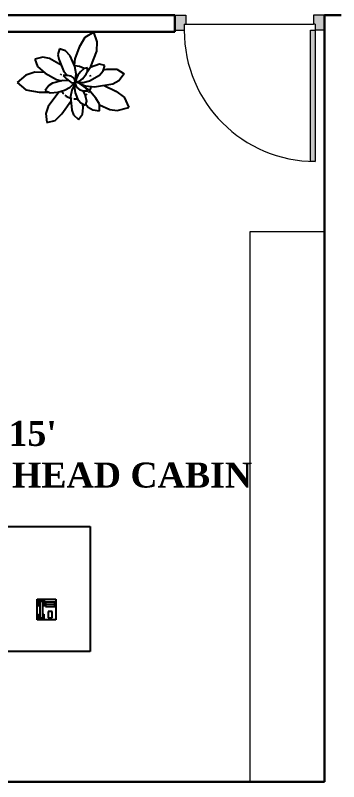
# Model space of a CAD drawing. Header units: inches. Extents: x 327481 to 195042051, y -335014 to 44773228.
# Drawn here: x 369894 to 369971.7, y -317062.1 to -316878.1 of the extents above; entities that cross this region are included whole.
import ezdxf

# ---------------------------------------------------------------- set-up
doc = ezdxf.new("R2010")
doc.units = ezdxf.units.IN
doc.header["$MEASUREMENT"] = 0
doc.layers.add('CAY', color=94, linetype='Continuous')
for name, color, linetype, lineweight in [('DOOR', 47, 'Continuous', 9), ('furniture', 251, 'Continuous', 13), ('TEXT', 7, 'Continuous', 0), ('WALL', 12, 'Continuous', 30)]:
    doc.layers.add(name, color=color, linetype=linetype, lineweight=lineweight)
doc.styles.get("Standard").update_dxf_attribs({"font": 'times.ttf', "height": 12})

# ---------------------------------------------------------------- blocks, each defined once
blk = doc.blocks.new('RTU')
at = {"layer": 'DOOR'}
for points in [[(2799510.7, -182811.3), (2799510.7, -182874.3), (2799550.7, -182874.3), (2799550.7, -182886.3), (2799610.7, -182886.3), (2799610.7, -182811.3)], [(2798637.3, -183716.3, 0.009156), (2798636.7, -183748.3), (2799510.7, -183748.3), (2799510.7, -183716.3)], [(2799610.7, -183811.3), (2799610.7, -183736.3), (2799550.7, -183736.3), (2799550.7, -183748.3), (2799510.7, -183748.3), (2799510.7, -183811.3)]]:
    blk.add_hatch(color=256, dxfattribs=at).paths.add_polyline_path(points)
at = {"layer": 'DOOR', "ltscale": 300}
for p, q in [((2799510.7, -182811.3), (2799510.7, -182874.3)), ((2799610.7, -182811.3), (2799510.7, -182811.3)), ((2799610.7, -182811.3), (2799610.7, -182886.3)), ((2799550.7, -182874.3), (2799510.7, -182874.3)), ((2799550.7, -182874.3), (2799550.7, -182886.3)), ((2799610.7, -182886.3), (2799550.7, -182886.3)), ((2799550.7, -182886.3), (2799550.7, -183736.3)), ((2798636.7, -183748.3), (2798636.7, -183716.3)), ((2798636.7, -183716.3), (2799510.7, -183716.3)), ((2799510.7, -183716.3), (2799510.7, -183748.3)), ((2799610.7, -183736.3), (2799550.7, -183736.3)), ((2799550.7, -183748.3), (2799550.7, -183736.3)), ((2799610.7, -183811.3), (2799610.7, -183736.3)), ((2799510.7, -183748.3), (2798636.7, -183748.3)), ((2799510.7, -183811.3), (2799510.7, -183748.3)), ((2799550.7, -183748.3), (2799510.7, -183748.3)), ((2799610.7, -183811.3), (2799510.7, -183811.3))]:
    blk.add_line(p, q, dxfattribs=at)
blk.add_arc((2799510.7, -183748.3), 874, 90, 180, dxfattribs=at)
blk = doc.blocks.new('A$C03532BEE')
for p, q in [((0, 0), (0, 1000)), ((0, 1000), (2400, 1000)), ((2400, 1000), (2400, 0)), ((2400, 0), (0, 0))]:
    blk.add_line(p, q)
blk = doc.blocks.new('Archi.Space.tree4542')
at = {"layer": 'CAY'}
for p, q in [((179.506, 63.455), (179.245, 62.994)), ((179.939, 63.706), (179.506, 63.455)), ((180.1, 63.243), (179.939, 63.706)), ((180.08, 62.798), (180.1, 63.243)), ((178.297, 62.914), (178.215, 62.638)), ((178.215, 62.638), (178.271, 62.407)), ((178.578, 62.806), (178.297, 62.914)), ((178.802, 62.571), (178.578, 62.806)), ((179.245, 62.994), (179.028, 62.427)), ((179.792, 62.059), (180.08, 62.798)), ((177.496, 62.502), (177.126, 62.415)), ((177.126, 62.415), (177.242, 62.056)), ((177.825, 62.44), (177.496, 62.502)), ((178.378, 62.126), (177.825, 62.44)), ((178.271, 62.407), (178.482, 61.852)), ((179.032, 62.056), (178.802, 62.571)), ((179.028, 62.427), (179, 62.127)), ((177.242, 62.056), (177.609, 61.753)), ((179.094, 61.714), (179.032, 62.056)), ((179.477, 61.962), (179.301, 61.81)), ((179.631, 61.993), (179.477, 61.962)), ((179.631, 61.831), (179.792, 62.059)), ((179.631, 61.83), (179.631, 61.993)), ((180.212, 62.171), (179.759, 62.012)), ((180.466, 62.118), (180.212, 62.171)), ((180.391, 61.861), (180.466, 62.118)), ((180.404, 61.903), (180.567, 61.935)), ((180.567, 61.935), (181.035, 61.935)), ((181.035, 61.935), (181.388, 61.714)), ((176.691, 61.651), (176.276, 61.295)), ((177.115, 61.789), (176.691, 61.651)), ((177.571, 61.784), (177.115, 61.789)), ((177.609, 61.753), (178.152, 61.441)), ((178.674, 61.639), (178.479, 61.628)), ((178.479, 61.628), (178.609, 61.488)), ((178.482, 61.852), (178.658, 61.638)), ((178.85, 61.609), (178.674, 61.639)), ((178.995, 61.508), (178.85, 61.609)), ((179.065, 61.426), (179.094, 61.714)), ((179.167, 61.649), (179.103, 61.503)), ((179.301, 61.81), (179.167, 61.649)), ((179.39, 61.471), (179.578, 61.702)), ((179.578, 61.702), (179.631, 61.83)), ((179.735, 61.38), (180.208, 61.646)), ((180.208, 61.646), (180.391, 61.861)), ((181.388, 61.714), (181.133, 61.379)), ((176.276, 61.295), (176.694, 60.946)), ((177.96, 61.269), (177.795, 61.162)), ((178.451, 61.388), (177.96, 61.269)), ((178.152, 61.441), (178.389, 61.373)), ((178.738, 61.378), (178.451, 61.388)), ((178.609, 61.488), (178.858, 61.301)), ((178.763, 61.372), (178.738, 61.378)), ((178.815, 61.081), (178.978, 61.244)), ((178.858, 61.301), (178.969, 61.282)), ((178.998, 61.177), (178.882, 60.927)), ((179.007, 61.225), (178.965, 61.231)), ((178.969, 61.282), (179.026, 61.302)), ((178.978, 61.244), (178.978, 61.282)), ((179.036, 61.426), (178.995, 61.508)), ((179.065, 61.206), (178.998, 61.177)), ((179.015, 61.184), (179.007, 61.225)), ((179.026, 61.302), (179.036, 61.311)), ((179.026, 61.023), (179.044, 61.197)), ((179.046, 61.34), (179.036, 61.426)), ((179.036, 61.311), (179.046, 61.34)), ((179.038, 61.405), (179.065, 61.426)), ((179.074, 61.282), (179.055, 61.234)), ((179.055, 61.234), (179.074, 61.148)), ((179.103, 61.503), (179.074, 61.359)), ((179.074, 61.359), (179.084, 61.34)), ((179.142, 61.292), (179.074, 61.282)), ((179.084, 61.34), (179.113, 61.33)), ((179.113, 61.33), (179.247, 61.369)), ((179.128, 61.335), (179.161, 61.302)), ((179.29, 61.243), (179.142, 61.292)), ((179.161, 61.302), (179.43, 61.302)), ((179.247, 61.369), (179.39, 61.471)), ((179.525, 61.055), (179.29, 61.243)), ((179.545, 61.119), (179.364, 61.183)), ((179.43, 61.302), (179.735, 61.38)), ((180.846, 61.219), (179.976, 61.074)), ((181.133, 61.379), (180.846, 61.219)), ((176.694, 60.946), (177.332, 60.834)), ((177.332, 60.834), (177.769, 60.841)), ((177.795, 61.162), (177.615, 60.918)), ((177.615, 60.918), (177.847, 60.802)), ((178.26, 60.845), (177.758, 60.155)), ((177.847, 60.802), (178.22, 60.834)), ((178.22, 60.834), (178.536, 60.926)), ((178.536, 60.926), (178.815, 61.081)), ((178.882, 60.927), (178.818, 60.623)), ((179.056, 60.803), (179.026, 61.023)), ((179.214, 60.432), (179.056, 60.803)), ((179.074, 61.148), (179.125, 61.057)), ((179.125, 61.057), (179.275, 60.948)), ((179.275, 60.948), (179.449, 60.908)), ((179.42, 61.148), (179.398, 61.156)), ((179.411, 60.917), (179.523, 60.68)), ((179.7, 60.952), (179.42, 61.148)), ((179.449, 60.908), (179.65, 60.908)), ((179.65, 60.908), (179.525, 61.055)), ((179.976, 61.074), (179.545, 61.119)), ((180.041, 60.543), (179.7, 60.952)), ((180.441, 61.152), (180.985, 60.878)), ((180.985, 60.878), (181.385, 60.595)), ((178.818, 60.623), (178.883, 59.97)), ((179.523, 60.68), (179.581, 60.408)), ((180.207, 60.271), (180.041, 60.543)), ((181.385, 60.595), (181.606, 60.108)), ((177.758, 60.155), (177.645, 59.816)), ((178.408, 59.8), (178.839, 60.411)), ((179.319, 60.311), (179.214, 60.432)), ((179.526, 60.207), (179.319, 60.311)), ((179.401, 59.785), (179.423, 60.092)), ((179.423, 60.092), (179.412, 60.264)), ((179.581, 60.408), (179.526, 60.207)), ((179.545, 60.276), (179.675, 60.121)), ((179.675, 60.121), (179.886, 59.986)), ((180.207, 59.938), (180.207, 60.271)), ((180.207, 60.23), (180.702, 60.004)), ((181.061, 59.954), (181.606, 60.108)), ((177.645, 59.816), (177.692, 59.391)), ((178.095, 59.487), (178.408, 59.8)), ((178.883, 59.97), (178.968, 59.755)), ((178.968, 59.755), (179.209, 59.526)), ((179.209, 59.526), (179.401, 59.785)), ((179.886, 59.986), (180.207, 59.938)), ((180.702, 60.004), (181.061, 59.954)), ((177.692, 59.391), (178.095, 59.487))]:
    blk.add_line(p, q, dxfattribs=at)
for start, end in [(57.1582, 93.2041), (149.2581, 153.7532), (21.2653, 25.7604), (172.4345, 176.9296), (212.1423, 223.5771), (323.0282, 344.4965), (229.8179, 257.6637), (265.2848, 278.7499), (306.6551, 316.418)]:
    blk.add_arc((179.055, 61.302), 0.787, start, end, dxfattribs=at)
blk = doc.blocks.new('telephon-1')
at = {"color": 0, "linetype": 'ByBlock'}
for p, q in [((-0.3, 0.333), (0, 0.333)), ((-0.3, 0), (-0.3, 0.333)), ((-0.283, 0.317), (-0.283, 0.233)), ((-0.192, 0.317), (-0.275, 0.317)), ((-0.275, 0.317), (-0.275, 0.242)), ((-0.258, 0.3), (-0.208, 0.3)), ((-0.258, 0.3), (-0.258, 0.033)), ((-0.208, 0.033), (-0.208, 0.3)), ((-0.192, 0.242), (-0.192, 0.317)), ((-0.183, 0.233), (-0.183, 0.317)), ((-0.167, 0.283), (-0.167, 0.217)), ((-0.017, 0.283), (-0.167, 0.283)), ((-0.167, 0.25), (-0.017, 0.25)), ((-0.017, 0.217), (-0.017, 0.283)), ((0, 0.333), (0, 0)), ((-0.283, 0.233), (-0.258, 0.233)), ((-0.275, 0.242), (-0.258, 0.242)), ((-0.208, 0.242), (-0.192, 0.242)), ((-0.208, 0.233), (-0.183, 0.233)), ((-0.167, 0.217), (-0.017, 0.217)), ((-0.125, 0.133), (-0.125, 0.033)), ((-0.058, 0.133), (-0.125, 0.133)), ((-0.058, 0.033), (-0.058, 0.133)), ((0, 0), (-0.3, 0)), ((-0.275, 0.017), (-0.275, 0.092)), ((-0.275, 0.092), (-0.258, 0.092)), ((-0.192, 0.017), (-0.275, 0.017)), ((-0.258, 0.033), (-0.208, 0.033)), ((-0.208, 0.092), (-0.192, 0.092)), ((-0.192, 0.092), (-0.192, 0.017)), ((-0.125, 0.033), (-0.058, 0.033))]:
    blk.add_line(p, q, dxfattribs=at)

msp = doc.modelspace()

# ---------------------------------------------------------------- linework, layer by layer
at = {"layer": 'furniture', "lineweight": 0}
msp.add_lwpolyline([(369950.306, -316930.091), (369950.306, -317062.091), (369968.306, -317062.091), (369968.306, -316930.091), (369950.306, -316930.091)], dxfattribs=at)
at = {"layer": 'WALL'}
for p, q in [((369725.511, -316878.091), (369932.306, -316878.091)), ((369932.306, -316878.091), (369932.306, -316882.091)), ((369968.306, -317062.091), (369968.306, -316878.091)), ((369968.306, -316878.091), (369972.306, -316878.091)), ((369788.306, -316882.091), (369932.306, -316882.091)), ((369788.306, -317062.091), (369968.306, -317062.091))]:
    msp.add_line(p, q, dxfattribs=at)

# ---------------------------------------------------------------- block references
for name, p, xscale, yscale, zscale in [('Archi.Space.tree4542', (369008.903, -317202.169), 5.023726289614429, 5.023726289614429, 5.023726289614429), ('telephon-1', (369903.756, -317023.252), 15, 15, 15)]:
    msp.add_blockref(name, p, dxfattribs=dict(xscale=xscale, yscale=yscale, zscale=zscale))
at = {"xscale": 0.03, "yscale": 0.03, "zscale": 0.03, "rotation": 180}
msp.add_blockref('A$C03532BEE', (369912.003, -317000.809), dxfattribs=at)
at = {"layer": 'DOOR', "xscale": 0.03599999996367842, "yscale": 0.03599999996367842, "zscale": 0.03599999995395007, "rotation": 90.00000000000001}
msp.add_blockref('RTU', (363351.1, -417664.076), dxfattribs=at)

# ---------------------------------------------------------------- texts
at = {"layer": 'TEXT', "color": 0, "insert": (369815.353, -316975.468), "char_height": 6, "width": 143.37539, "attachment_point": 1}
msp.add_mtext("{\\fTimes New Roman|b1|i0|c0|p18;\\W8.6679;   \\W1;15'X15'\\P{\\W4.92375; }DEPARTMENT HEAD CABIN}", dxfattribs=at)

doc.saveas('drawing.dxf')
